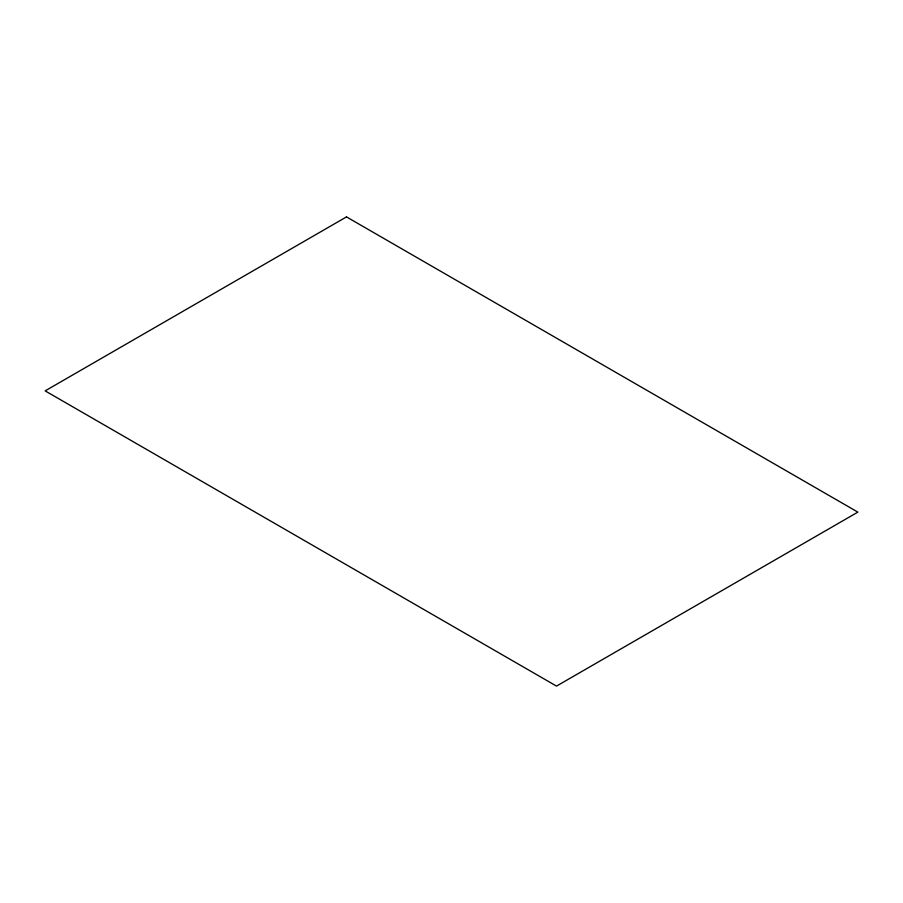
<?xml version="1.0" encoding="UTF-8"?>
<svg xmlns="http://www.w3.org/2000/svg" width="903" height="903" viewBox="0 0 903 903"><rect width="100%" height="100%" fill="white"/><g stroke="black" fill="none" stroke-linecap="round" stroke-linejoin="round"><path stroke-width="1.35" d="M346.492 216.901L45.15 390.875L556.508 686.099L857.85 512.125L346.492 216.901"/></g></svg>
